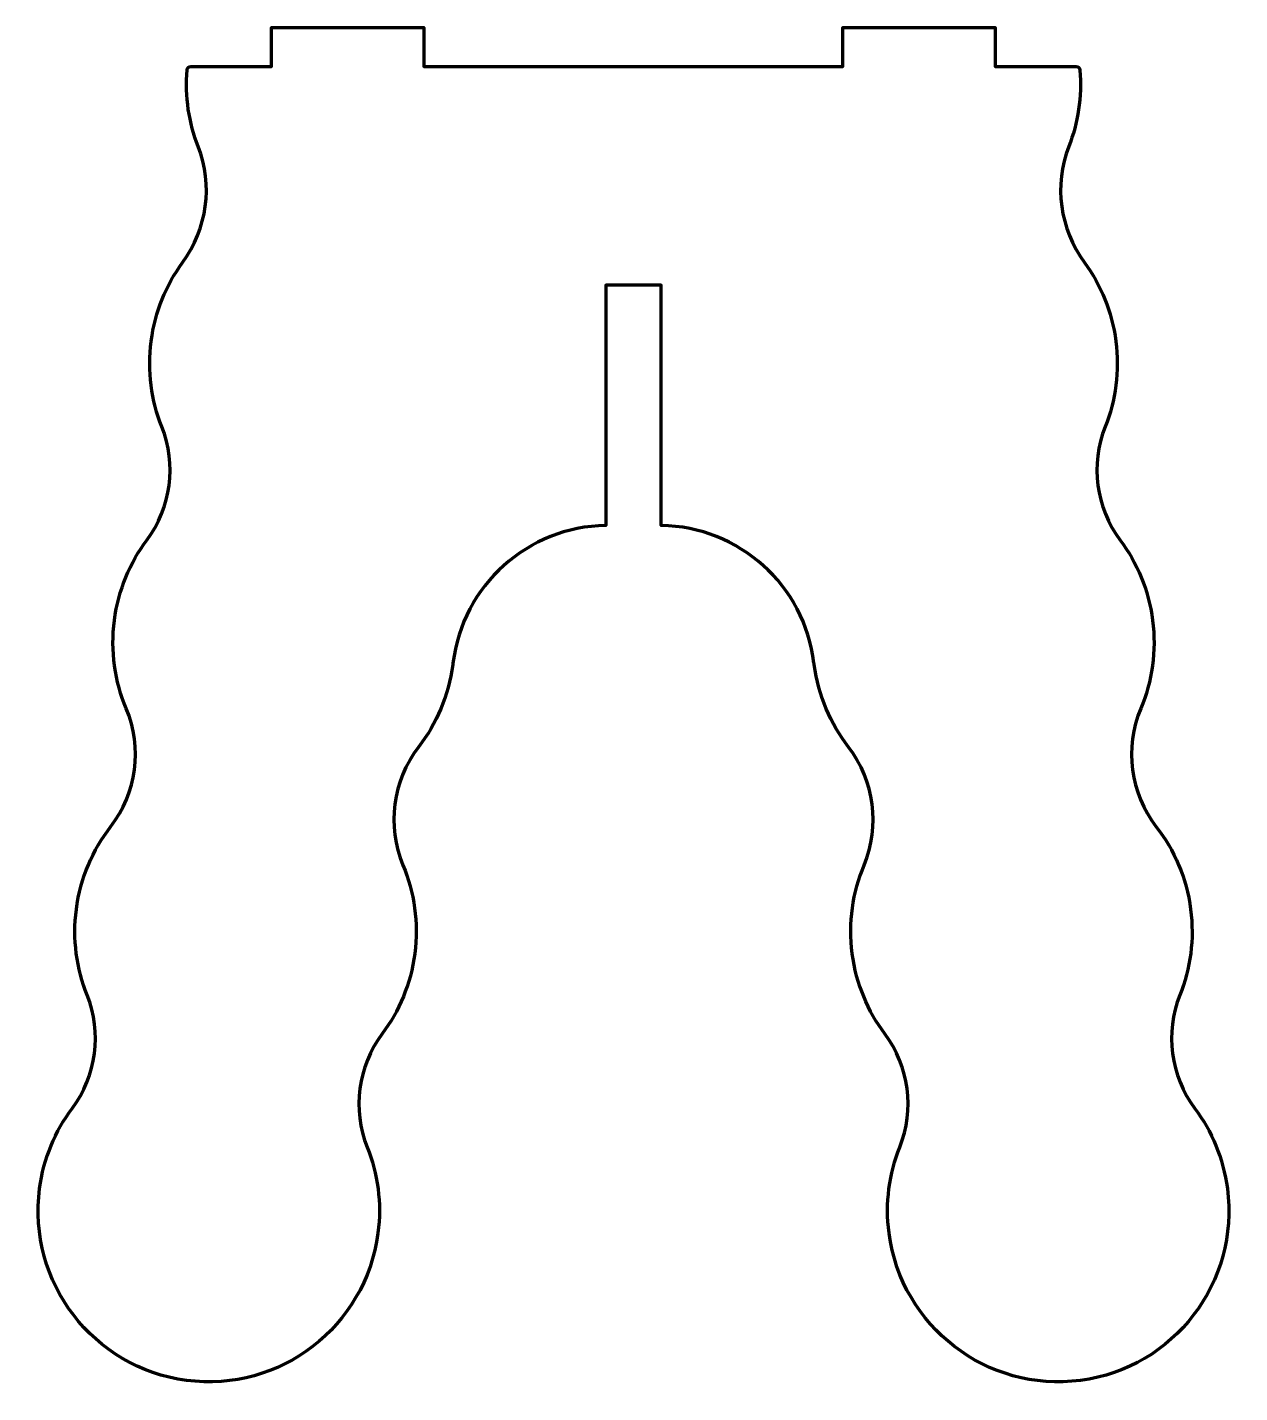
# Model space of a CAD drawing. Header units: inches. Extents: x 16 to 32, y -33 to -15.
import ezdxf

# ---------------------------------------------------------------- set-up
doc = ezdxf.new("R2010")
doc.units = ezdxf.units.IN
doc.header["$MEASUREMENT"] = 0
doc.layers.add('Outline', color=7, linetype='Continuous', lineweight=0)

msp = doc.modelspace()

# ---------------------------------------------------------------- linework, layer by layer
at = {"layer": 'Outline', "color": 18, "lineweight": 211, "true_color": 0x000000}
msp.add_open_spline([(31.789, -30.274), (31.737, -29.878), (31.585, -29.52), (31.362, -29.222), (31.043, -28.796), (30.968, -28.23), (31.166, -27.736), (31.305, -27.39), (31.359, -27.005), (31.307, -26.609), (31.253, -26.2), (31.093, -25.832), (30.857, -25.528), (30.515, -25.085), (30.437, -24.493), (30.653, -23.977), (30.802, -23.622), (30.861, -23.225), (30.808, -22.816), (30.756, -22.421), (30.604, -22.063), (30.381, -21.766), (30.063, -21.34), (29.989, -20.775), (30.186, -20.281), (30.324, -19.936), (30.378, -19.551), (30.326, -19.156), (30.275, -18.77), (30.129, -18.419), (29.914, -18.125), (29.592, -17.685), (29.509, -17.111), (29.708, -16.604), (29.83, -16.294), (29.884, -15.952), (29.855, -15.6), (29.853, -15.574), (29.83, -15.554), (29.804, -15.554), (29.804, -15.554), (28.743, -15.554), (28.743, -15.554), (28.743, -15.554), (28.743, -15.04), (28.743, -15.04), (28.743, -15.04), (26.744, -15.04), (26.744, -15.04), (26.744, -15.04), (26.744, -15.554), (26.744, -15.554), (26.744, -15.554), (24.814, -15.554), (24.814, -15.554), (24.799, -15.555), (24.784, -15.555), (24.769, -15.555), (24.769, -15.555), (23.224, -15.555), (23.224, -15.555), (23.209, -15.555), (23.195, -15.555), (23.18, -15.554), (23.18, -15.554), (21.246, -15.554), (21.246, -15.554), (21.246, -15.554), (21.246, -15.04), (21.246, -15.04), (21.246, -15.04), (19.247, -15.04), (19.247, -15.04), (19.247, -15.04), (19.247, -15.554), (19.247, -15.554), (19.247, -15.554), (18.186, -15.554), (18.186, -15.554), (18.162, -15.554), (18.141, -15.572), (18.139, -15.597), (18.109, -15.95), (18.163, -16.293), (18.285, -16.604), (18.484, -17.111), (18.401, -17.685), (18.08, -18.125), (17.865, -18.419), (17.719, -18.77), (17.668, -19.156), (17.616, -19.551), (17.67, -19.936), (17.807, -20.281), (18.004, -20.775), (17.93, -21.34), (17.612, -21.766), (17.389, -22.063), (17.238, -22.421), (17.186, -22.816), (17.132, -23.225), (17.192, -23.622), (17.34, -23.977), (17.557, -24.493), (17.479, -25.085), (17.136, -25.528), (16.901, -25.832), (16.74, -26.2), (16.686, -26.609), (16.634, -27.005), (16.689, -27.39), (16.827, -27.736), (17.025, -28.23), (16.951, -28.796), (16.632, -29.222), (16.408, -29.52), (16.256, -29.878), (16.204, -30.274), (16.042, -31.503), (16.905, -32.63), (18.131, -32.791), (19.357, -32.953), (20.482, -32.087), (20.643, -30.858), (20.696, -30.463), (20.641, -30.077), (20.503, -29.731), (20.305, -29.237), (20.379, -28.672), (20.698, -28.246), (20.922, -27.948), (21.074, -27.589), (21.126, -27.193), (21.18, -26.785), (21.12, -26.387), (20.972, -26.033), (20.755, -25.516), (20.833, -24.924), (21.176, -24.482), (21.411, -24.178), (21.572, -23.809), (21.625, -23.4), (21.626, -23.393), (21.627, -23.386), (21.628, -23.38), (21.753, -22.36), (22.611, -21.591), (23.634, -21.575), (23.634, -21.575), (23.634, -18.421), (23.634, -18.421), (23.634, -18.421), (24.359, -18.421), (24.359, -18.421), (24.359, -18.421), (24.359, -21.575), (24.359, -21.575), (25.383, -21.591), (26.241, -22.36), (26.365, -23.38), (26.366, -23.386), (26.367, -23.393), (26.368, -23.4), (26.422, -23.809), (26.582, -24.178), (26.818, -24.482), (27.16, -24.924), (27.238, -25.516), (27.022, -26.033), (26.873, -26.387), (26.814, -26.785), (26.867, -27.193), (26.92, -27.589), (27.072, -27.948), (27.295, -28.246), (27.614, -28.672), (27.688, -29.237), (27.49, -29.731), (27.352, -30.077), (27.298, -30.463), (27.35, -30.858), (27.512, -32.087), (28.637, -32.953), (29.863, -32.791), (31.089, -32.63), (31.951, -31.503), (31.789, -30.274)], degree=3, knots=[0, 0, 0, 0, 1, 1, 1, 2, 2, 2, 3, 3, 3, 4, 4, 4, 5, 5, 5, 6, 6, 6, 7, 7, 7, 8, 8, 8, 9, 9, 9, 10, 10, 10, 11, 11, 11, 12, 12, 12, 13, 13, 13, 14, 14, 14, 15, 15, 15, 16, 16, 16, 17, 17, 17, 18, 18, 18, 19, 19, 19, 20, 20, 20, 21, 21, 21, 22, 22, 22, 23, 23, 23, 24, 24, 24, 25, 25, 25, 26, 26, 26, 27, 27, 27, 28, 28, 28, 29, 29, 29, 30, 30, 30, 31, 31, 31, 32, 32, 32, 33, 33, 33, 34, 34, 34, 35, 35, 35, 36, 36, 36, 37, 37, 37, 38, 38, 38, 39, 39, 39, 40, 40, 40, 41, 41, 41, 42, 42, 42, 43, 43, 43, 44, 44, 44, 45, 45, 45, 46, 46, 46, 47, 47, 47, 48, 48, 48, 49, 49, 49, 50, 50, 50, 51, 51, 51, 52, 52, 52, 53, 53, 53, 54, 54, 54, 55, 55, 55, 56, 56, 56, 57, 57, 57, 58, 58, 58, 59, 59, 59, 60, 60, 60, 61, 61, 61, 62, 62, 62, 62], dxfattribs=at)

doc.saveas('drawing.dxf')
